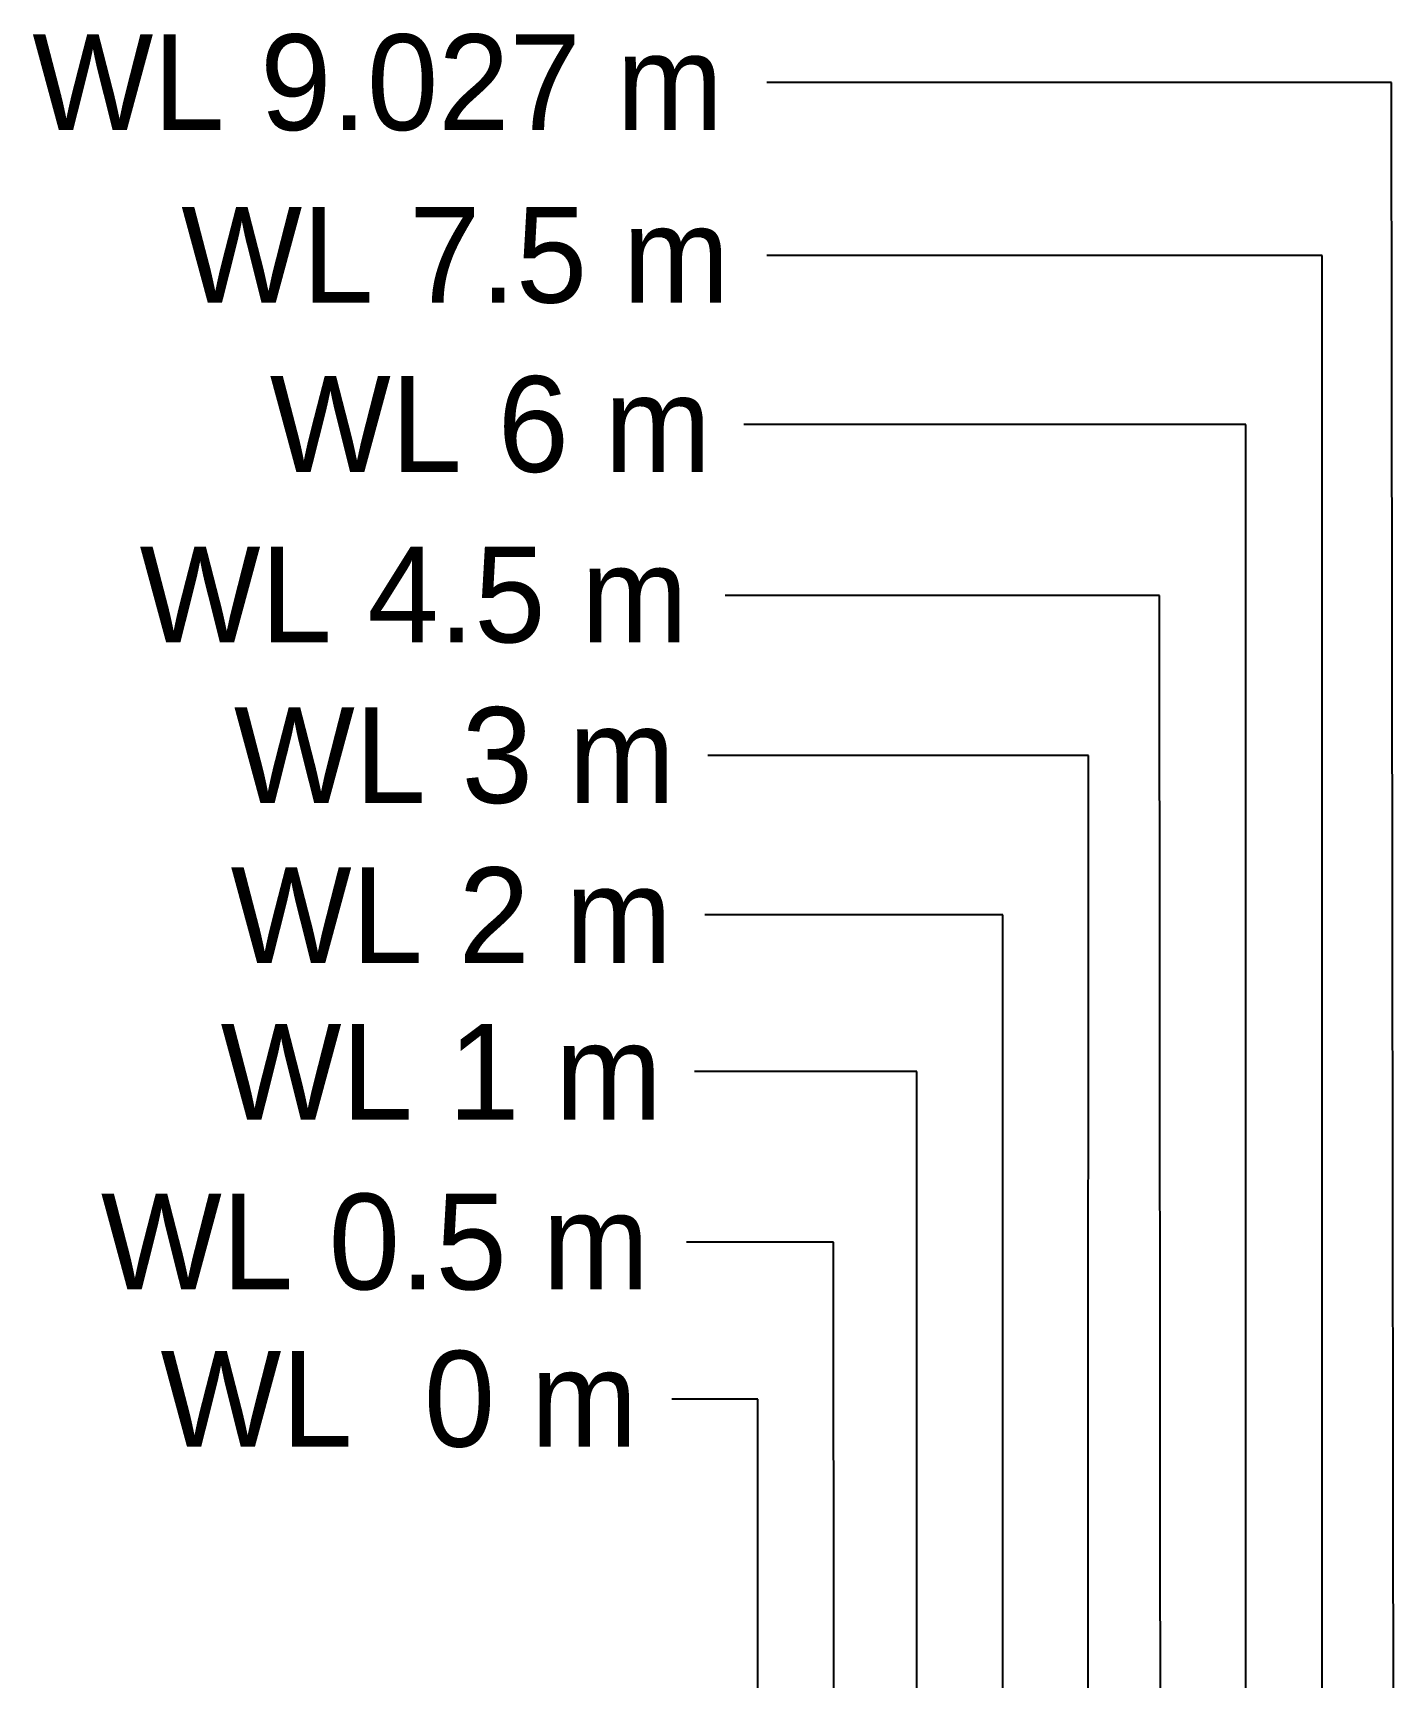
# Model space of a CAD drawing. Extents: x 3 to 181, y 2 to 128.
# Drawn here: x 31.92 to 37.6, y 68.62 to 75.49 of the extents above; entities that cross this region are included whole.
import ezdxf

# ---------------------------------------------------------------- set-up
doc = ezdxf.new("R2010")
doc.units = 0
doc.layers.get('0').update_dxf_attribs({"linetype": 'CONTINUOUS'})

# ---------------------------------------------------------------- blocks, each defined once
blk = doc.blocks.new('*U1026')
blk.add_text('WL  0 m', height=0.4).set_placement((32.4531, 69.5845))
blk = doc.blocks.new('*U1027')
blk.add_text('WL 0.5 m', height=0.4).set_placement((32.2045, 70.241))
blk = doc.blocks.new('*U1028')
blk.add_text('WL 1 m', height=0.4).set_placement((32.7042, 70.9498))
blk = doc.blocks.new('*U1029')
blk.add_text('WL 2 m', height=0.4).set_placement((32.7463, 71.6035))
blk = doc.blocks.new('*U1030')
blk.add_text('WL 3 m', height=0.4).set_placement((32.7596, 72.2724))
blk = doc.blocks.new('*U1031')
blk.add_text('WL 4.5 m', height=0.4).set_placement((32.366, 72.943))
blk = doc.blocks.new('*U1032')
blk.add_text('WL 6 m', height=0.4).set_placement((32.9097, 73.6549))
blk = doc.blocks.new('*U1033')
blk.add_text('WL 7.5 m', height=0.4).set_placement((32.5399, 74.3617))
blk = doc.blocks.new('*U1034')
blk.add_text('WL 9.027 m', height=0.4).set_placement((31.9183, 75.0823))

msp = doc.modelspace()

# ---------------------------------------------------------------- linework, layer by layer
at = {"linetype": 'BYBLOCK'}
for p, q in [((37.5915, 75.2805), (34.9849, 75.2805)), ((37.3026, 74.5583), (34.9849, 74.5583)), ((36.9842, 73.8532), (34.8886, 73.8532)), ((36.6241, 73.1395), (34.811, 73.1395)), ((36.3277, 72.4705), (34.7386, 72.4705)), ((35.9702, 71.8051), (34.7252, 71.8051)), ((35.6112, 71.1513), (34.6831, 71.1513)), ((35.2631, 70.4384), (34.6495, 70.4384)), ((34.9473, 69.7827), (34.5873, 69.7827))]:
    msp.add_line(p, q, dxfattribs=at)
for points in [[(37.6028, 66.0415), (37.5915, 75.2805)], [(37.3026, 65.0937), (37.3026, 74.5583)], [(36.9842, 64.1352), (36.9842, 73.8532)], [(36.6312, 62.8611), (36.6241, 73.1395)], [(36.3223, 61.8492), (36.3277, 72.4705)], [(35.9702, 60.9516), (35.9702, 71.8051)], [(35.6112, 60.0896), (35.6112, 71.1513)], [(35.2717, 59.5001), (35.2631, 70.4384)], [(34.9439, 58.0353), (34.9473, 69.7827)]]:
    msp.add_lwpolyline(points, dxfattribs=at)

# ---------------------------------------------------------------- block references
for name in ['*U1034', '*U1033', '*U1032', '*U1031', '*U1030', '*U1029', '*U1028', '*U1027', '*U1026']:
    msp.add_blockref(name, (0, 0))

doc.saveas('drawing.dxf')
